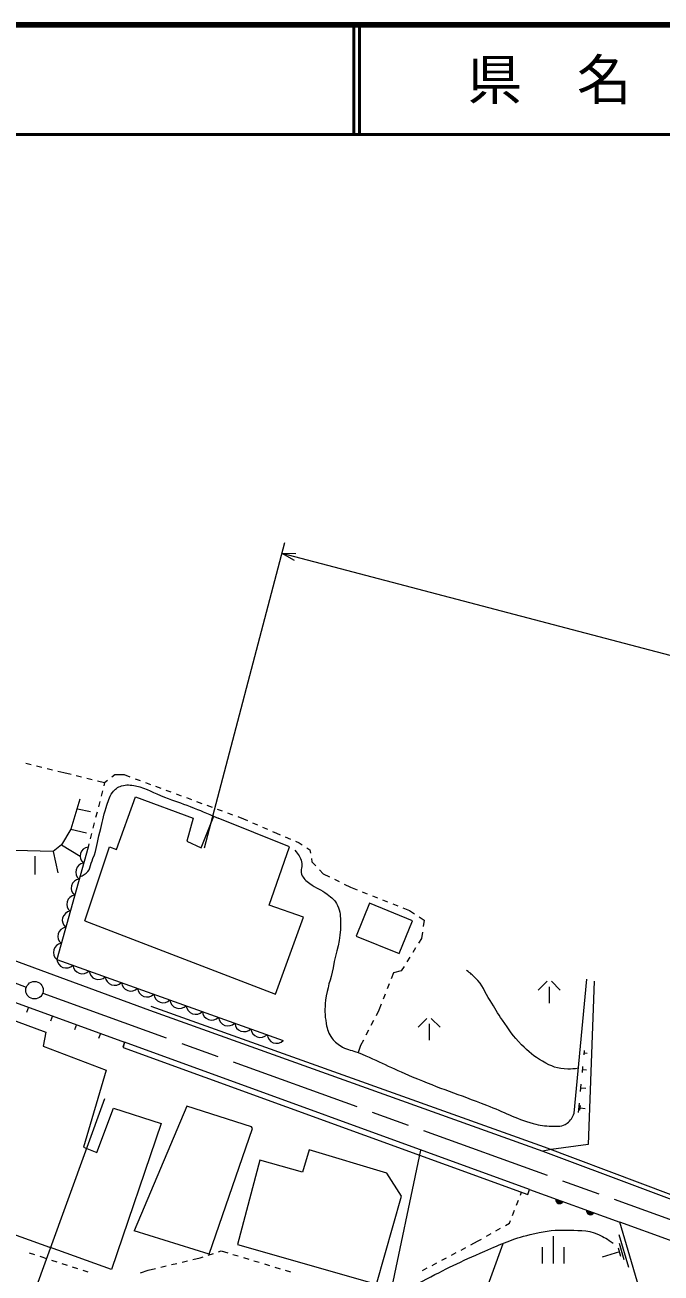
# Model space of a CAD drawing. Units: millimetres, scale not verified. Extents: x 40000 to 680000, y 20000 to 380000.
# Drawn here: x 267692 to 325821, y 266006 to 380000 of the extents above; entities that cross this region are included whole.
import ezdxf
from ezdxf.enums import TextEntityAlignment as Align

# ---------------------------------------------------------------- set-up
doc = ezdxf.new("R2010")
doc.units = ezdxf.units.MM
doc.header["$LTSCALE"] = 1000
doc.linetypes.add('CHAIN', pattern=[18.5, 12, -1.5, 3.5, -1.5])
for name, color, linetype, lineweight in [('M-BGD', 7, 'Continuous', 13), ('M-BMK', 2, 'CHAIN', 13), ('M-BMK-SRVR', 3, 'Continuous', 13), ('M-STR-HTXT', 7, 'Continuous', 13), ('M-STR-STRC', 7, 'Continuous', 13), ('M-TTL', 2, 'Continuous', 140), ('M-TTL-LINE', 7, 'Continuous', 50)]:
    doc.layers.add(name, color=color, linetype=linetype, lineweight=lineweight)
doc.layers.add('M-TTL-TXT', color=7, linetype='Continuous')
doc.styles.add('ＭＳ ゴシック', font='')
doc.styles.get('ＭＳ ゴシック').set_extended_font_data('MS Gothic')

msp = doc.modelspace()

# ---------------------------------------------------------------- linework, layer by layer
at = {"layer": 'M-BGD'}
for p, q in [((267771, 312561), (268257, 312443)), ((268743, 312326), (269229, 312208)), ((269715, 312090), (270201, 311973)), ((270687, 311855), (271255, 311717)), ((271255, 311717), (271901, 311559)), ((272387, 311440), (272873, 311321)), ((275639, 311335), (275911, 311554)), ((275911, 311554), (276754, 311530)), ((276754, 311530), (277287, 311333)), ((273358, 311202), (273844, 311083)), ((274329, 310963), (274975, 310805)), ((274975, 310805), (274902, 310520)), ((274975, 310805), (275248, 311023)), ((277756, 311160), (278225, 310986)), ((278694, 310813), (279163, 310639)), ((279632, 310466), (280100, 310293)), ((280569, 310119), (281038, 309946)), ((274527, 309067), (274402, 308583)), ((274777, 310036), (274652, 309552)), ((281507, 309772), (281976, 309599)), ((282445, 309426), (282914, 309252)), ((283383, 309079), (283852, 308905)), ((272484, 308413), (273669, 308159)), ((274277, 308099), (274153, 307615)), ((284321, 308732), (284790, 308559)), ((285259, 308385), (285728, 308212)), ((286197, 308038), (286666, 307865)), ((274028, 307131), (273903, 306647)), ((283807, 304844), (284962, 307732)), ((287135, 307691), (287668, 307494)), ((287668, 307494), (288031, 307337)), ((288489, 307138), (288948, 306939)), ((289407, 306740), (289865, 306541)), ((271891, 306550), (273330, 306211)), ((273778, 306162), (273653, 305678)), ((290324, 306341), (290686, 306184)), ((290686, 306184), (291027, 306037)), ((291486, 305839), (291945, 305640)), ((270282, 304518), (270706, 302571)), ((271044, 305111), (272738, 304095)), ((273528, 305194), (273455, 304909)), ((292404, 305442), (292745, 305295)), ((292745, 305295), (293026, 305114)), ((293447, 304844), (293728, 304663)), ((293728, 304663), (293779, 304360)), ((268589, 304095), (268589, 302401)), ((293863, 303867), (293915, 303564)), ((293915, 303564), (294263, 303200)), ((294608, 302839), (294956, 302476)), ((294956, 302476), (295523, 302198)), ((295972, 301978), (296421, 301757)), ((296870, 301537), (297436, 301259)), ((297436, 301259), (298048, 301015)), ((298513, 300830), (298977, 300645)), ((299442, 300460), (299906, 300275)), ((300371, 300090), (300835, 299905)), ((301300, 299720), (301764, 299535)), ((302229, 299350), (302841, 299107)), ((302841, 299107), (303298, 298810)), ((303717, 298538), (304174, 298241)), ((304174, 298241), (304084, 297646)), ((303917, 296556), (303658, 296139)), ((304008, 297152), (303917, 296556)), ((303394, 295714), (303131, 295289)), ((302867, 294864), (302603, 294439)), ((301379, 293433), (301166, 292889)), ((302080, 293597), (301379, 293433)), ((302340, 294014), (302080, 293597)), ((300985, 292424), (300803, 291958)), ((315402, 292656), (314602, 291856)), ((315602, 292156), (315602, 290656)), ((315802, 292656), (316602, 291856)), ((317874, 280611), (319037, 292848)), ((319716, 292661), (319154, 277757)), ((265823, 291080), (276793, 287102)), ((300621, 291492), (300439, 291026)), ((268017, 290285), (267847, 289815)), ((300045, 290017), (299777, 289504)), ((300257, 290561), (300045, 290017)), ((270211, 289489), (270041, 289019)), ((272405, 288694), (272235, 288223)), ((299545, 289061), (299313, 288618)), ((304426, 289261), (303626, 288461)), ((304626, 288761), (304626, 287261)), ((304826, 289261), (305626, 288461)), ((274599, 287898), (274429, 287428)), ((298617, 287289), (298349, 286777)), ((299081, 288175), (298849, 287732)), ((276793, 287102), (276623, 286632)), ((276793, 287102), (276623, 286632)), ((298349, 286777), (298138, 286145)), ((318781, 285927), (318820, 286330)), ((318800, 286128), (319069, 286103)), ((318630, 284332), (318680, 284866)), ((318655, 284599), (319011, 284565)), ((318464, 282587), (318528, 283264)), ((318496, 282926), (318948, 282883)), ((318282, 280679), (318362, 281513)), ((318414, 280877), (318453, 281294)), ((318433, 281085), (318878, 281043)), ((313808, 273628), (322067, 270657)), ((312609, 272200), (312790, 272666)), ((312972, 273132), (313069, 273380)), ((312246, 271269), (312427, 271735)), ((311599, 270346), (311968, 270555)), ((311968, 270555), (312064, 270803)), ((284520, 267735), (277671, 269849)), ((309055, 268905), (309424, 269114)), ((309859, 269361), (310294, 269607)), ((310729, 269853), (311164, 270100)), ((315950, 269367), (315950, 266867)), ((321977, 269537), (322847, 266557)), ((285389, 267955), (285637, 268038)), ((285637, 268038), (286225, 267859)), ((307543, 268106), (307985, 268340)), ((308427, 268574), (309055, 268905)), ((314950, 268367), (314950, 266867)), ((316950, 268367), (316950, 266867)), ((322015, 267931), (320425, 267467)), ((321906, 268304), (322123, 267559)), ((321996, 268734), (322431, 267244)), ((268092, 267861), (268566, 267704)), ((269041, 267547), (269325, 267453)), ((269325, 267453), (269644, 267349)), ((270120, 267195), (270596, 267040)), ((271071, 266886), (271547, 266732)), ((281092, 266775), (281579, 266891)), ((282065, 267006), (282552, 267122)), ((283038, 267237), (283718, 267398)), ((283718, 267398), (283966, 267481)), ((284440, 267639), (284915, 267797)), ((286704, 267713), (287182, 267567)), ((287660, 267422), (288139, 267276)), ((288617, 267131), (289095, 266985)), ((289574, 266839), (290052, 266694)), ((304891, 266704), (305333, 266937)), ((305775, 267171), (306217, 267405)), ((306659, 267639), (307101, 267872)), ((272022, 266577), (272498, 266423)), ((272973, 266268), (273449, 266114)), ((278254, 266011), (278953, 266268)), ((278953, 266268), (279633, 266429)), ((280120, 266544), (280606, 266660)), ((290530, 266548), (291009, 266402)), ((291487, 266257), (291965, 266111)), ((304007, 266236), (304449, 266470))]:
    msp.add_line(p, q, dxfattribs=at)
for points in [[(272694, 309294), (271891, 306550), (271044, 305111), (270282, 304518), (266726, 304603), (261557, 304544)], [(273151, 298173), (275426, 304939), (276059, 304703), (277793, 309509)], [(277793, 309509), (283067, 307566), (282474, 305449), (283807, 304844)], [(273151, 298173), (290602, 291479), (293142, 298507), (290010, 299607), (291872, 304941), (285353, 307566)], [(273455, 304909), (270596, 294658), (291297, 287249)], [(259249, 298361), (259132, 297846), (259226, 297378), (259709, 297144), (270298, 293229), (279077, 290014)], [(263957, 286118), (265202, 289617), (269605, 288008), (269351, 286738), (275108, 284537), (273028, 277515)], [(279077, 290014), (315014, 277152), (341620, 267173)], [(279209, 290383), (315149, 277520), (341376, 267684)], [(273028, 277515), (274262, 277001), (275786, 281065), (280147, 279670)], [(284520, 267735), (288486, 279203), (288401, 279372), (282474, 281235), (277671, 269849)], [(280147, 279670), (275616, 266333), (269944, 268365)], [(319154, 277757), (315788, 277281), (315014, 277152)], [(260641, 273769), (259868, 272006), (269944, 268365)], [(347338, 261420), (326582, 269019), (322067, 270657)], [(325614, 249147), (324549, 262150), (322067, 270657)]]:
    msp.add_lwpolyline(points, dxfattribs=at)
for points in [[(297969, 296790), (301893, 295188), (303116, 298186), (299192, 299787)], [(313808, 273628), (276793, 287102), (276668, 286619), (313634, 273174)], [(289163, 276324), (287131, 268619), (299831, 264979), (302117, 273022), (300762, 275139), (293650, 277255), (293058, 275223)]]:
    msp.add_lwpolyline(points, close=True, dxfattribs=at)
for centre, radius, start, end in [((273566, 304089), 828, 97.74645, 231.09238), ((273158, 302624), 828, 97.74645, 231.09238), ((272750, 301160), 828, 97.74645, 231.09238), ((272341, 299696), 828, 97.74645, 231.09238), ((271933, 298231), 828, 97.74645, 231.09238), ((271525, 296767), 828, 97.74645, 231.09238), ((271116, 295302), 828, 97.74645, 231.09238), ((271459, 294739), 867, 185.3318, 315.28194), ((272938, 294210), 867, 185.3318, 315.28194), ((274416, 293680), 867, 185.3318, 315.28194), ((275895, 293151), 867, 185.3318, 315.28194), ((277373, 292622), 867, 185.3318, 315.28194), ((278852, 292093), 867, 185.3318, 315.28194), ((280331, 291564), 867, 185.3318, 315.28194), ((281809, 291034), 867, 185.3318, 315.28194), ((283288, 290505), 867, 185.3318, 315.28194), ((284766, 289976), 867, 185.3318, 315.28194), ((286245, 289447), 867, 185.3318, 315.28194), ((287724, 288918), 867, 185.3318, 315.28194), ((289202, 288388), 867, 185.3318, 315.28194), ((290681, 287859), 867, 185.3318, 315.28194), ((316544, 272701), 354, 169.01003, 331.41521), ((316544, 272701), 283, 171.23407, 329.19117), ((316544, 272701), 212, 174.9804, 325.44484), ((316544, 272701), 142, 182.69213, 317.73311), ((316544, 272701), 100, 193.00979, 307.41545), ((319367, 271686), 354, 169.01003, 331.41521), ((319367, 271686), 283, 171.23407, 329.19117), ((319367, 271686), 212, 174.9804, 325.44484), ((319367, 271686), 142, 182.69213, 317.73311), ((319367, 271686), 100, 193.00979, 307.41545)]:
    msp.add_arc(centre, radius, start, end, dxfattribs=at)
for points, knots in [([(272705, 302221), (272880, 302257), (272960, 302309), (273110, 302394), (273681, 302719), (273651, 303271), (273908, 303875), (274289, 304769), (274288, 305343), (274533, 306282), (274763, 307161), (274822, 307675), (275123, 308531), (275316, 309077), (275338, 309446), (275702, 309897), (275950, 310203), (276135, 310384), (276512, 310498), (276997, 310645), (277311, 310595), (277808, 310498), (278894, 310286), (279411, 309856), (280447, 309468), (281361, 309126), (281884, 308963), (282796, 308612), (283803, 308225), (284128, 308085), (285353, 307566)], [0, 0, 0, 0, 1, 1, 1, 2, 2, 2, 3, 3, 3, 4, 4, 4, 5, 5, 5, 6, 6, 6, 7, 7, 7, 8, 8, 8, 9, 9, 9, 10, 10, 10, 10]), ([(292366, 304633), (292691, 304226), (292861, 304027), (292974, 303557), (293077, 303131), (292834, 302850), (292974, 302434), (293115, 302017), (293382, 301871), (293723, 301592), (294288, 301129), (294740, 301060), (295314, 300609), (295741, 300274), (296028, 300076), (296250, 299580), (296515, 298987), (296526, 298591), (296531, 297942), (296542, 296336), (296154, 295464), (295846, 293888), (295618, 292720), (295314, 292098), (295168, 290917), (295066, 290096), (295082, 289614), (295226, 288800), (295325, 288238), (295435, 287908), (295764, 287443), (296045, 287045), (296309, 286903), (296724, 286647), (297223, 286340), (297595, 286366), (298138, 286145), (300099, 285347), (301134, 284750), (303088, 283933), (305699, 282841), (307219, 282370), (309857, 281344), (311529, 280693), (312406, 280153), (314131, 279659), (314781, 279473), (315170, 279439), (315846, 279425), (316398, 279414), (316795, 279357), (317235, 279691), (317584, 279955), (317710, 280200), (317874, 280611)], [0, 0, 0, 0, 1, 1, 1, 2, 2, 2, 3, 3, 3, 4, 4, 4, 5, 5, 5, 6, 6, 6, 7, 7, 7, 8, 8, 8, 9, 9, 9, 10, 10, 10, 11, 11, 11, 12, 12, 12, 13, 13, 13, 14, 14, 14, 15, 15, 15, 16, 16, 16, 17, 17, 17, 18, 18, 18, 18]), ([(318264, 284708), (317844, 284630), (317673, 284635), (317293, 284641), (316357, 284656), (315810, 284872), (315000, 285343), (314168, 285828), (313744, 286187), (313058, 286864), (312270, 287642), (311966, 288205), (311327, 289110), (310853, 289781), (310649, 290197), (310204, 290888), (309678, 291704), (309540, 292291), (308847, 292970), (308555, 293256), (308434, 293378), (308051, 293649)], [0, 0, 0, 0, 1, 1, 1, 2, 2, 2, 3, 3, 3, 4, 4, 4, 5, 5, 5, 6, 6, 6, 7, 7, 7, 7]), ([(300123, 263109), (301962, 264174), (302472, 264454), (304007, 265261), (306195, 266413), (307438, 267036), (309716, 267999), (311303, 268670), (312178, 269132), (313857, 269520), (315060, 269797), (315759, 269961), (316992, 269917), (318217, 269874), (318988, 270026), (320104, 269520), (320656, 269269), (320909, 269140), (321438, 268724)], [0, 0, 0, 0, 1, 1, 1, 2, 2, 2, 3, 3, 3, 4, 4, 4, 5, 5, 5, 6, 6, 6, 6])]:
    msp.add_open_spline(points, degree=3, knots=knots, dxfattribs=at)
at = {"layer": 'M-BMK'}
for p, q in [((259925, 295069), (267818, 292116)), ((269320, 291564), (354989, 260683))]:
    msp.add_line(p, q, dxfattribs=at)
at = {"layer": 'M-BMK-SRVR'}
msp.add_circle((268568, 291836), 800, dxfattribs=at)
at = {"layer": 'M-STR-HTXT'}
for p, q in [((284099, 304830), (291427, 332718)), ((291173, 331751), (419496, 298033)), ((291173, 331751), (292302, 331131)), ((291173, 331751), (292461, 331736)), ((274959, 281920), (262655, 248088)), ((311360, 268681), (299055, 234849))]:
    msp.add_line(p, q, dxfattribs=at)
at = {"layer": 'M-STR-STRC'}
msp.add_line((303846, 277216), (299529, 256686), dxfattribs=at)
at = {"layer": 'M-TTL'}
msp.add_line((680000, 380000), (40000, 380000), dxfattribs=at)
at = {"layer": 'M-TTL-LINE'}
for p, q in [((297750, 380000), (297750, 370000)), ((298250, 380000), (298250, 370000)), ((40000, 370000), (680000, 370000))]:
    msp.add_line(p, q, dxfattribs=at)

# ---------------------------------------------------------------- texts
at = {"layer": 'M-TTL-TXT', "style": 'ＭＳ ゴシック'}
msp.add_text('県\u3000名', height=3666, dxfattribs=at).set_placement((315625, 375000), align=Align.MIDDLE_CENTER)

doc.saveas('drawing.dxf')
